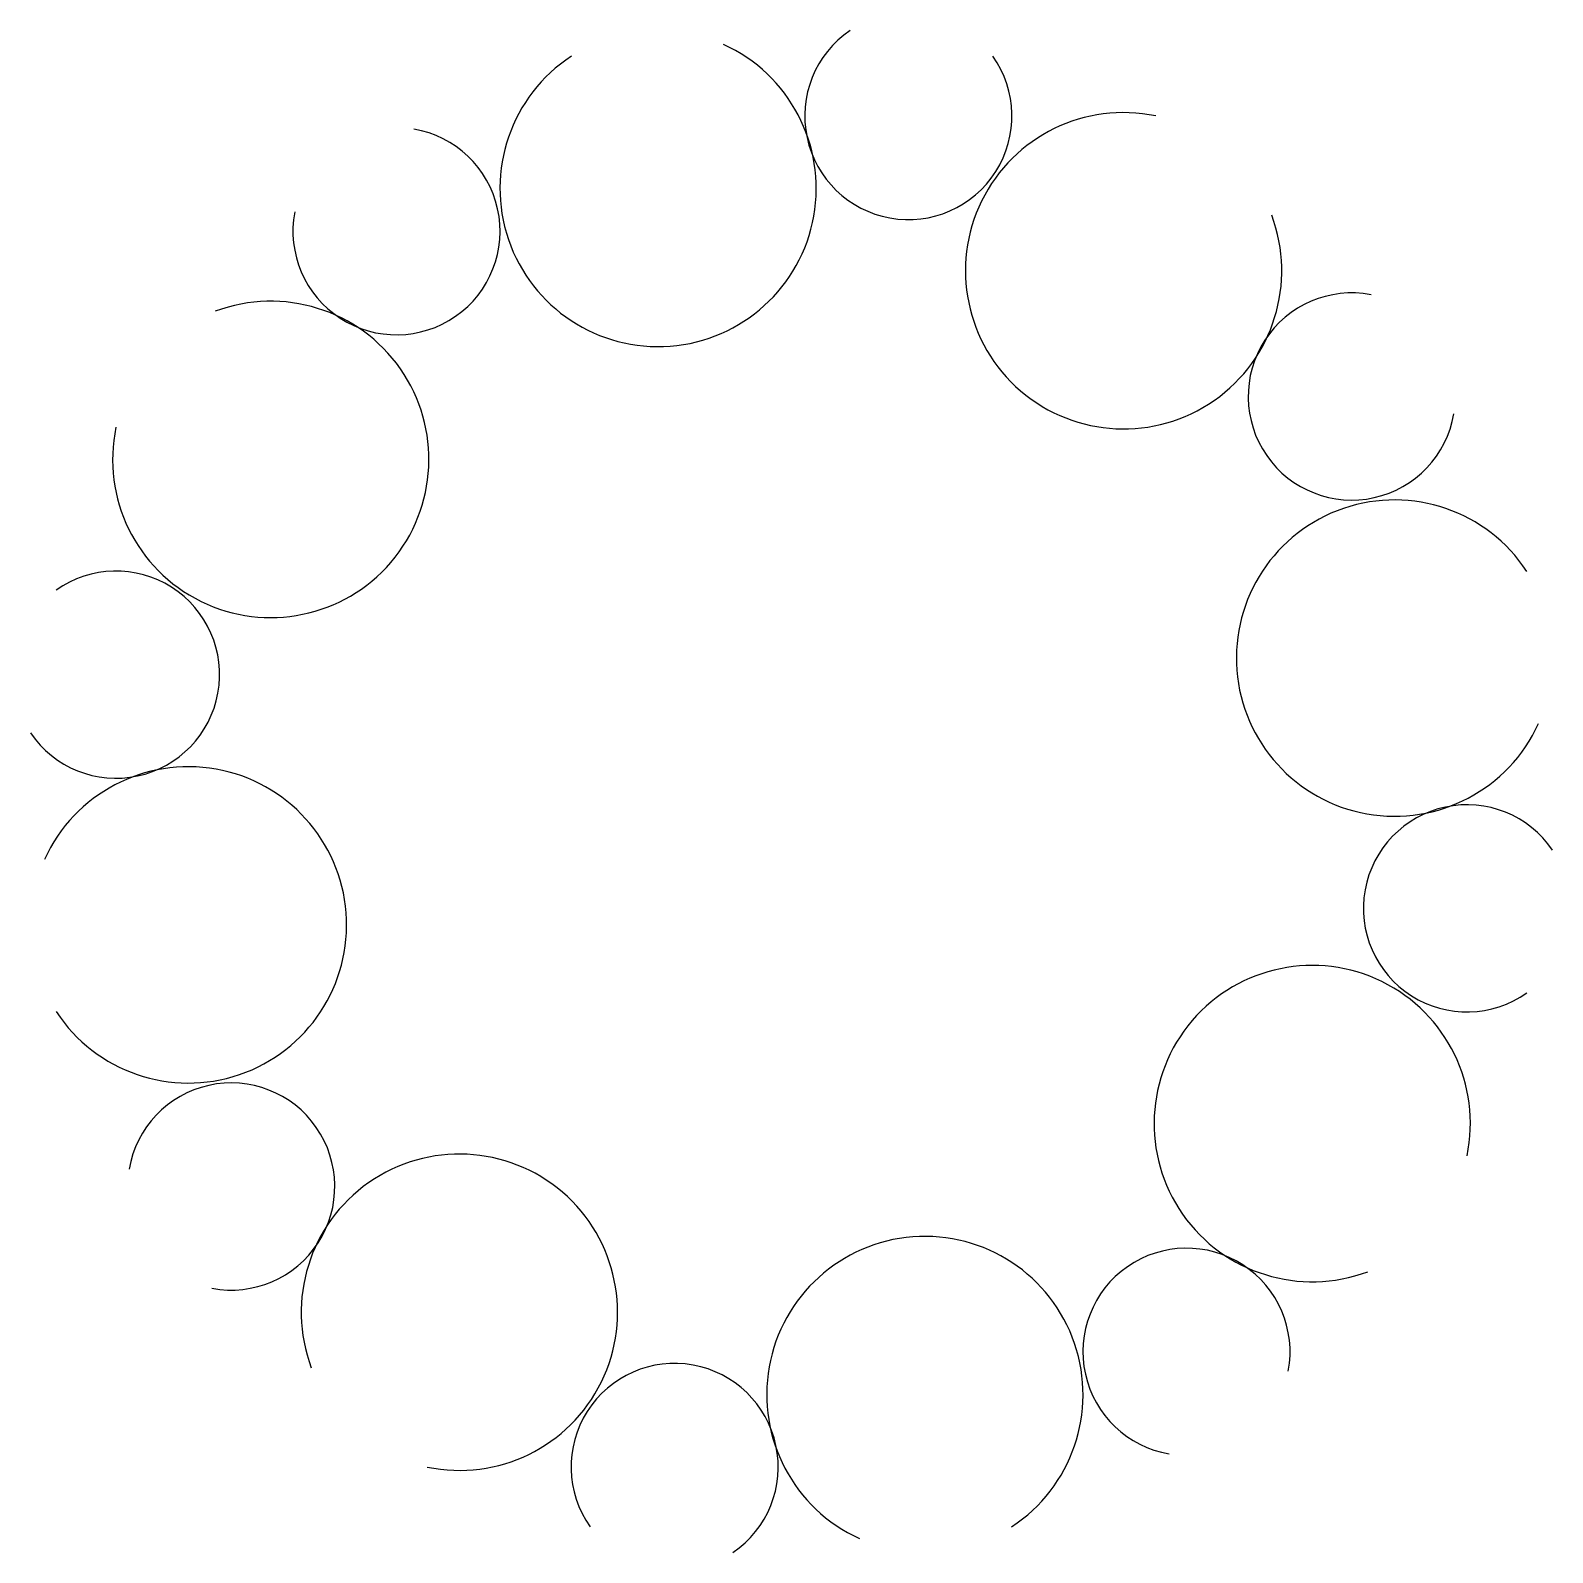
# Model space of a CAD drawing. Header units: feet. Extents: x -0.495 to 0.495, y -0.495 to 0.495.
import ezdxf

# ---------------------------------------------------------------- set-up
doc = ezdxf.new("R2010")
doc.units = ezdxf.units.FT
doc.header["$MEASUREMENT"] = 0

msp = doc.modelspace()

# ---------------------------------------------------------------- linework, layer by layer
for centre, radius, start, end in [((0.07604, 0.43953), 0.0674, 124.26167, 35.294), ((-0.0868, 0.39241), 0.10292, 123.25437, 65.54304), ((0.2161, 0.33885), 0.10292, 78.25437, 20.54304), ((0.2161, 0.33885), 0.10292, 78.25437, 20.54304), ((-0.25703, 0.36456), 0.0674, 169.26167, 80.294), ((-0.33885, 0.2161), 0.10292, 168.25437, 110.54304), ((0.36456, 0.25703), 0.0674, 79.26167, 350.294), ((0.36456, 0.25703), 0.0674, 79.26167, 350.294), ((0.39241, 0.0868), 0.10292, 33.25437, 335.54304), ((-0.43953, 0.07604), 0.0674, 214.26167, 125.294), ((-0.39241, -0.0868), 0.10292, 213.25437, 155.54304), ((0.43953, -0.07604), 0.0674, 34.26167, 305.294), ((0.33885, -0.2161), 0.10292, 348.25437, 290.54304), ((-0.36456, -0.25703), 0.0674, 259.26167, 170.294), ((-0.2161, -0.33885), 0.10292, 258.25437, 200.54304), ((0.0868, -0.39241), 0.10292, 303.25437, 245.54304), ((0.25703, -0.36456), 0.0674, 349.26167, 260.294), ((-0.07604, -0.43953), 0.0674, 304.26167, 215.294)]:
    msp.add_arc(centre, radius, start, end)

doc.saveas('drawing.dxf')
